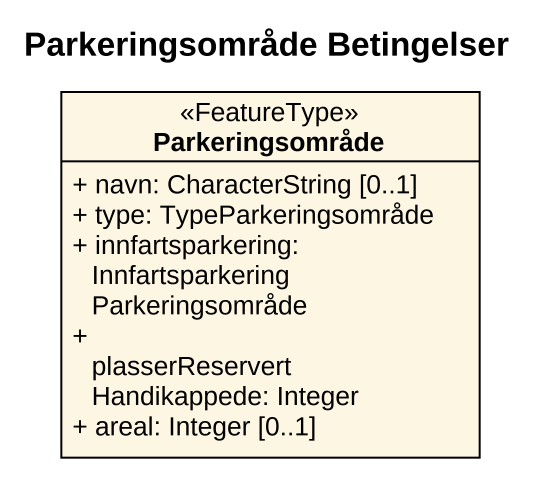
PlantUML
@startuml
title Parkeringsområde Betingelser
hide circle
hide empty members
skinparam classAttributeIconSize 0
class Parkeringsområde <<FeatureType>> {
  + navn: CharacterString [0..1]
  + type: TypeParkeringsområde
  + innfartsparkering: InnfartsparkeringParkeringsområde
  + plasserReservertHandikappede: Integer
  + areal: Integer [0..1]
}
@enduml
